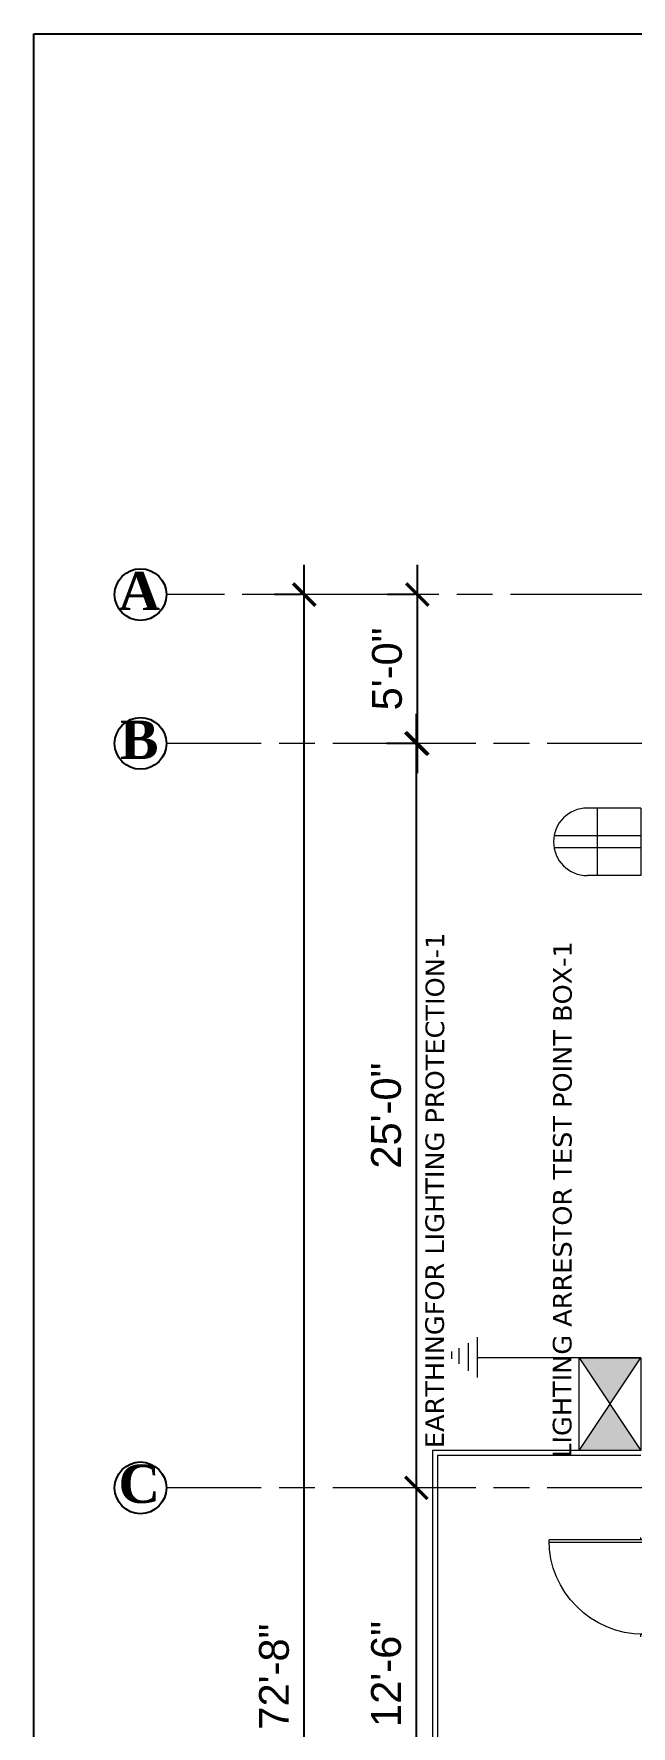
# Model space of a CAD drawing. Header units: inches. Extents: x -12 to 20935469, y -1604 to 24729220.
# Drawn here: x 20823799 to 20824040, y 24663303 to 24663985 of the extents above; entities that cross this region are included whole.
import ezdxf

# ---------------------------------------------------------------- set-up
doc = ezdxf.new("R2010")
doc.units = ezdxf.units.IN
doc.header["$LTSCALE"] = 0.03
doc.header["$MEASUREMENT"] = 0
doc.header["$PDMODE"] = 32
doc.header["$PDSIZE"] = 15
doc.linetypes.add('ACAD_ISO08W100', pattern=[36, 24, -3, 6, -3])
for name, color, linetype, lineweight in [('Dim Line', 252, 'Continuous', 13), ('Dimiention', 75, 'Continuous', 18), ('Door', 7, 'Continuous', 18), ('Grid Line', 252, 'Continuous', 18), ('line', 7, 'Continuous', 9), ('STAIR', 46, 'Continuous', 15), ('Window', 162, 'Continuous', 18)]:
    doc.layers.add(name, color=color, linetype=linetype, lineweight=lineweight)
doc.layers.add('TEXT', color=7, linetype='Continuous')
doc.styles.add('RomanS', font='arial.ttf', dxfattribs={"height": 12})
doc.styles.get("Standard").update_dxf_attribs({"font": 'timesbd.ttf'})
doc.dimstyles.new('Aec_Arch_I', dxfattribs={"dimscale": 96, "dimtxt": 12, "dimasz": 0.09375, "dimexe": 0.125, "dimexo": 0.125, "dimgap": 0.0625, "dimtad": 1, "dimdec": 0, "dimzin": 3, "dimdsep": 46, "dimlunit": 4, "dimtxsty": 'RomanS', "dimblk1": 'ARCHTICK', "dimblk2": 'ARCHTICK', "dimsah": 1, "dimcen": 0.09375, "dimdle": 0.125, "dimadec": 0, "dimazin": 0, "dimtfac": 0.75, "dimtdec": 0, "dimtmove": 2, "dimatfit": 3, "dimldrblk": 'ARCHTICK', "dimfxl": 1, "dimfrac": 1, "dimtolj": 1, "dimtzin": 0, "dimarcsym": 0})

# ---------------------------------------------------------------- blocks, each defined once
blk = doc.blocks.new('$D40')
at = {"layer": 'Door'}
for p, q in [((1, 4), (1, 42)), ((2, 0), (2, 41.99)), ((1, 5), (0, 5)), ((2, 0), (0, 0)), ((2, 4), (1, 4)), ((39, 4), (38, 4)), ((38, 4), (38, 0)), ((40, 0), (38, 0)), ((40, 5), (38.99, 5)), ((39, 5), (39, 4))]:
    blk.add_line(p, q, dxfattribs=at)
blk.add_arc((1, 4), 38, 0, 90, dxfattribs=at)
blk = doc.blocks.new('DFDEDRFE')
at = {"layer": 'Dimiention', "ltscale": 50}
for p, q in [((7351174, 3290082.1), (7350909.5, 3290082.1)), ((7350959.1, 3289748.7), (7350959.1, 3290082.1)), ((7351174, 3290082.1), (7351174, 3289748.7)), ((7351174, 3289944.8), (7350745.4, 3289944.8)), ((7351174, 3289886), (7350745.4, 3289886)), ((7351174, 3289748.7), (7350909.5, 3289748.7))]:
    blk.add_line(p, q, dxfattribs=at)
blk.add_arc((7350909.5, 3289915.4), 166.7, 90, 270, dxfattribs=at)
blk = doc.blocks.new('_ArchTick')
at = {"color": 0, "linetype": 'ByBlock', "lineweight": 35, "const_width": 0.15}
blk.add_lwpolyline([(-0.5, -0.5), (0.5, 0.5)], dxfattribs=at)
blk = doc.blocks.new('*D330')
at = {"layer": 'Defpoints', "color": 0, "transparency": 16777216}
for p in [(20820055.12, 24639371.33), (20820044.19, 24639311.34), (20820055.12, 24639311.34)]:
    blk.add_point(p, dxfattribs=at)
at = {"layer": 'Dim Line', "color": 0, "lineweight": -2, "transparency": 16777216}
for p, q in [((20820044.19, 24639383.33), (20820044.19, 24639299.34)), ((20820043.12, 24639371.33), (20820032.19, 24639371.33)), ((20820043.12, 24639311.34), (20820032.19, 24639311.34))]:
    blk.add_line(p, q, dxfattribs=at)
at = {"layer": 'Dim Line', "color": 0, "lineweight": -2, "transparency": 16777216, "xscale": 9, "yscale": 9, "zscale": 9}
for p, rotation in [((20820044.19, 24639371.33), 90), ((20820044.19, 24639311.34), 270)]:
    blk.add_blockref('_ArchTick', p, dxfattribs=dict(at, rotation=rotation))
at = {"layer": 'Dim Line', "color": 0, "transparency": 16777216, "insert": (20820032.06, 24639341.34), "char_height": 12, "attachment_point": 5, "rotation": 90, "style": 'RomanS'}
blk.add_mtext('\\A1;5\'-0"', dxfattribs=at)
blk = doc.blocks.new('*D331')
at = {"layer": 'Defpoints', "color": 0, "transparency": 16777216}
for p in [(20820055.12, 24639311.34), (20820043.81, 24639011.47), (20820043.81, 24639011.47)]:
    blk.add_point(p, dxfattribs=at)
at = {"layer": 'Dim Line', "color": 0, "lineweight": -2, "transparency": 16777216}
for p, q in [((20820043.81, 24639323.34), (20820043.81, 24638999.47)), ((20820043.12, 24639311.34), (20820031.81, 24639311.34)), ((20820055.81, 24639011.47), (20820055.81, 24639011.47))]:
    blk.add_line(p, q, dxfattribs=at)
at = {"layer": 'Dim Line', "color": 0, "lineweight": -2, "transparency": 16777216, "xscale": 9, "yscale": 9, "zscale": 9}
for p, rotation in [((20820043.81, 24639311.34), 90), ((20820043.81, 24639011.47), 270)]:
    blk.add_blockref('_ArchTick', p, dxfattribs=dict(at, rotation=rotation))
at = {"layer": 'Dim Line', "color": 0, "transparency": 16777216, "insert": (20820031.68, 24639161.41), "char_height": 12, "attachment_point": 5, "rotation": 90, "style": 'RomanS'}
blk.add_mtext('\\A1;25\'-0"', dxfattribs=at)
blk = doc.blocks.new('*D332')
at = {"layer": 'Defpoints', "color": 0, "transparency": 16777216}
for p in [(20820043.81, 24639011.47), (20820043.81, 24638861.47), (20820043.81, 24638861.47)]:
    blk.add_point(p, dxfattribs=at)
at = {"layer": 'Dim Line', "color": 0, "lineweight": -2, "transparency": 16777216}
for p, q in [((20820043.81, 24639023.47), (20820043.81, 24638849.47)), ((20820055.81, 24639011.47), (20820055.81, 24639011.47)), ((20820055.81, 24638861.47), (20820055.81, 24638861.47))]:
    blk.add_line(p, q, dxfattribs=at)
at = {"layer": 'Dim Line', "color": 0, "lineweight": -2, "transparency": 16777216, "xscale": 9, "yscale": 9, "zscale": 9}
for p, rotation in [((20820043.81, 24639011.47), 90), ((20820043.81, 24638861.47), 270)]:
    blk.add_blockref('_ArchTick', p, dxfattribs=dict(at, rotation=rotation))
at = {"layer": 'Dim Line', "color": 0, "transparency": 16777216, "insert": (20820031.68, 24638936.47), "char_height": 12, "attachment_point": 5, "rotation": 90, "style": 'RomanS'}
blk.add_mtext('\\A1;12\'-6"', dxfattribs=at)
blk = doc.blocks.new('*D335')
at = {"layer": 'Defpoints', "color": 0, "transparency": 16777216}
for p in [(20819998.65, 24639371.33), (20820009.29, 24639371.33), (20820009.29, 24638499.48)]:
    blk.add_point(p, dxfattribs=at)
at = {"layer": 'Dim Line', "color": 0, "lineweight": -2, "transparency": 16777216}
for p, q in [((20819998.65, 24638487.48), (20819998.65, 24639383.33)), ((20819997.29, 24639371.33), (20819986.65, 24639371.33)), ((20819997.29, 24638499.48), (20819986.65, 24638499.48))]:
    blk.add_line(p, q, dxfattribs=at)
at = {"layer": 'Dim Line', "color": 0, "lineweight": -2, "transparency": 16777216, "xscale": 9, "yscale": 9, "zscale": 9}
for p, rotation in [((20819998.65, 24639371.33), 90), ((20819998.65, 24638499.48), 270)]:
    blk.add_blockref('_ArchTick', p, dxfattribs=dict(at, rotation=rotation))
at = {"layer": 'Dim Line', "color": 0, "transparency": 16777216, "insert": (20819986.53, 24638935.41), "char_height": 12, "attachment_point": 5, "rotation": 90, "style": 'RomanS'}
blk.add_mtext('\\A1;72\'-8"', dxfattribs=at)
blk = doc.blocks.new('fgfgrg')
at = {"layer": 'line', "ltscale": 50}
h = blk.add_hatch(color=4, dxfattribs=at)
h.dxf.hatch_style = 1
h.paths.add_polyline_path([(-2980805.7, 7034385), (-2980805.7, 7034089), (-2980583.5, 7034237)])
h.paths.add_polyline_path([(-2980361.3, 7034385), (-2980583.5, 7034237), (-2980361.3, 7034089)])
at = {"layer": 'line', "color": 4, "ltscale": 50}
for p, q in [((-2980805.7, 7034089), (-2980805.7, 7034385)), ((-2980805.7, 7034385), (-2980361.3, 7034385)), ((-2980805.7, 7034385), (-2980361.3, 7034089)), ((-2980361.3, 7034385), (-2980805.7, 7034089)), ((-2980361.3, 7034385), (-2980361.3, 7034089)), ((-2980361.3, 7034089), (-2980805.7, 7034089))]:
    blk.add_line(p, q, dxfattribs=at)
blk = doc.blocks.new('FGRFTGFRF')
at = {"layer": 'Window', "color": 0, "ltscale": 50}
for p, q in [((4973845, 4856453), (4973845, 4856187)), ((4973676, 4856359), (4973676, 4856311)), ((4973724, 4856380), (4973724, 4856277)), ((4973787, 4856415), (4973787, 4856231)), ((4974926, 4856317), (4973846, 4856317))]:
    blk.add_line(p, q, dxfattribs=at)
blk = doc.blocks.new('GRID')
at = {"layer": 'Grid Line', "color": 252, "linetype": 'ACAD_ISO08W100', "lineweight": 9, "ltscale": 80, "true_color": 0x939598}
for p, q in [((20820312.11, 24639371.33), (20819943.28, 24639371.33)), ((20820154.14, 24639311.34), (20819943.28, 24639311.34)), ((20820154.14, 24639011.47), (20819943.28, 24639011.47))]:
    blk.add_line(p, q, dxfattribs=at)
at = {"layer": 'TEXT'}
for centre in [(20819932.72, 24639371.33), (20819932.72, 24639311.34), (20819932.72, 24639011.47)]:
    blk.add_circle(centre, 10.42, dxfattribs=at)
at = {"layer": 'TEXT', "char_height": 15.435, "width": 227.4581, "attachment_point": 8, "rotation": 0}
for s, insert in [('\\A1;A', (20819932.21, 24639365.04)), ('\\A1;B', (20819932.21, 24639305.04)), ('\\A1;C', (20819932.21, 24639005.17))]:
    blk.add_mtext(s, dxfattribs=dict(at, insert=insert))
at = {"layer": 'Dim Line'}
for base, p1, p2, picture, middle in [((20819998.65, 24639371.33), (20820009.29, 24638499.48), (20820009.29, 24639371.33), '*D335', (20819986.53, 24638935.41)), ((20820044.19, 24639311.34), (20820055.12, 24639371.33), (20820055.12, 24639311.34), '*D330', (20820032.06, 24639341.34)), ((20820043.81, 24639011.47), (20820055.12, 24639311.34), (20820043.81, 24639011.47), '*D331', (20820031.68, 24639161.41)), ((20820043.81, 24638861.47), (20820043.81, 24639011.47), (20820043.81, 24638861.47), '*D332', (20820031.68, 24638936.47))]:
    dim = blk.add_linear_dim(base=base, p1=p1, p2=p2, angle=90, dimstyle='Aec_Arch_I', dxfattribs=at)
    dim.commit()
    dim.dimension.update_dxf_attribs({"geometry": picture, "text_midpoint": middle})

msp = doc.modelspace()

# ---------------------------------------------------------------- linework, layer by layer
at = {"layer": 'Defpoints'}
msp.add_lwpolyline([(20823799.37, 24663985.03), (20826238.23, 24663985.03), (20826238.23, 24662370.32), (20823799.37, 24662370.32)], close=True, dxfattribs=at)
at = {"layer": 'STAIR', "color": 253, "lineweight": 5}
for p, q in [((20823959.9, 24663414.27), (20823959.9, 24662874.27)), ((20824043.9, 24663414.27), (20823959.9, 24663414.27)), ((20823961.9, 24663412.27), (20823961.9, 24662874.27)), ((20824043.9, 24663412.27), (20823961.9, 24663412.27))]:
    msp.add_line(p, q, dxfattribs=at)

# ---------------------------------------------------------------- block references
msp.add_blockref('GRID', (3909.62, 24387.82))
at = {"xscale": 0.08410482863672886, "yscale": 0.08410482863672886, "zscale": 0.08410482863672886, "rotation": 89.99999999999997}
msp.add_blockref('fgfgrg', (21415644.75, 24914114.44), dxfattribs=at)
at = {"layer": 'Door', "xscale": -1, "rotation": 90}
msp.add_blockref('$D40', (20824048.9, 24663379.29), dxfattribs=at)
at = {"layer": 'line', "color": 5, "xscale": 0.08164275207711336, "yscale": 0.08164275207711336, "zscale": 0.08164275207711336}
msp.add_blockref('DFDEDRFE', (20223873.82, 24395061.78), dxfattribs=at)
at = {"layer": 'line', "color": 0, "lineweight": 25, "xscale": 0.06105363728383167, "yscale": 0.06105363728383167, "zscale": 0.06105363728383167}
msp.add_blockref('FGRFTGFRF', (20520306.55, 24366955.83), dxfattribs=at)

# ---------------------------------------------------------------- texts
at = {"layer": 'line', "lineweight": 40, "ltscale": 50, "char_height": 7.5094, "width": 1421.4932, "attachment_point": 1, "rotation": 89.95366}
for s, insert in [('{\\fVerdana|b0|i0|c0|p34;EARTHINGFOR LIGHTING PROTECTION-1}', (20823957.01, 24663415.31)), ('{\\fVerdana|b0|i0|c0|p34;LIGHTING ARRESTOR TEST POINT BOX-1}', (20824008.39, 24663411.4))]:
    msp.add_mtext(s, dxfattribs=dict(at, insert=insert))

doc.saveas('drawing.dxf')
